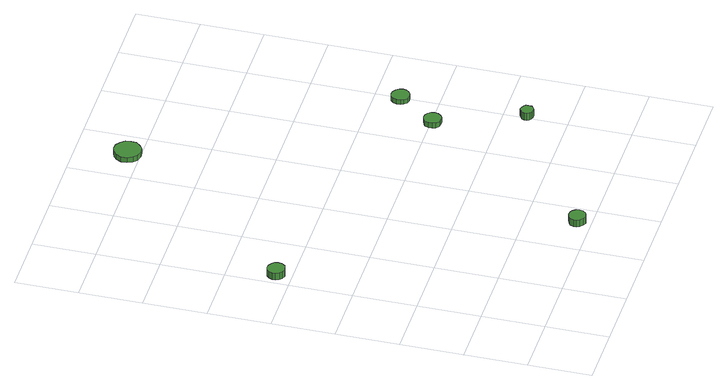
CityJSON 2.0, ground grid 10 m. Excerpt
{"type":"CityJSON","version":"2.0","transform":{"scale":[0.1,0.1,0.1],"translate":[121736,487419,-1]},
"CityObjects":{
"tree1":{"type":"SolitaryVegetationObject","attributes":{"function":"something"},"geometry":[{"type":"MultiSurface","lod":"1","boundaries":[[[0,1,2,3,4,5,6,7,8,9,10,11,12,13,14]],[[15,16,17,18,19,20,21,22,23,24,25,26,27,28,29]],[[0,29,28,1]],[[1,28,27,2]],[[2,27,26,3]],[[3,26,25,4]],[[4,25,24,5]],[[5,24,23,6]],[[6,23,22,7]],[[7,22,21,8]],[[8,21,20,9]],[[9,20,19,10]],[[10,19,18,11]],[[11,18,17,12]],[[12,17,16,13]],[[13,16,15,14]],[[14,15,29,0]]]}]},
"tree2":{"type":"SolitaryVegetationObject","attributes":{"function":"something"},"geometry":[{"type":"MultiSurface","lod":"1","boundaries":[[[30,31,32,33,34,35,36,37,38,39,40,41,42,43,44]],[[45,46,47,48,49,50,51,52,53,54,55,56,57,58,59]],[[30,59,58,31]],[[31,58,57,32]],[[32,57,56,33]],[[33,56,55,34]],[[34,55,54,35]],[[35,54,53,36]],[[36,53,52,37]],[[37,52,51,38]],[[38,51,50,39]],[[39,50,49,40]],[[40,49,48,41]],[[41,48,47,42]],[[42,47,46,43]],[[43,46,45,44]],[[44,45,59,30]]]}]},
"tree3":{"type":"SolitaryVegetationObject","attributes":{"function":"something"},"geometry":[{"type":"MultiSurface","lod":"1","boundaries":[[[60,61,62,63,64,65,66,67,68,69,70,71,72,73,74]],[[75,76,77,78,79,80,81,82,83,84,85,86,87,88,89]],[[60,89,88,61]],[[61,88,87,62]],[[62,87,86,63]],[[63,86,85,64]],[[64,85,84,65]],[[65,84,83,66]],[[66,83,82,67]],[[67,82,81,68]],[[68,81,80,69]],[[69,80,79,70]],[[70,79,78,71]],[[71,78,77,72]],[[72,77,76,73]],[[73,76,75,74]],[[74,75,89,60]]]}]},
"tree4":{"type":"SolitaryVegetationObject","attributes":{"function":"something"},"geometry":[{"type":"MultiSurface","lod":"1","boundaries":[[[90,91,92,93,94,95,96,97,98,99,100,101,102,103,104]],[[105,106,107,108,109,110,111,112,113,114,115,116,117,118,119]],[[90,119,118,91]],[[91,118,117,92]],[[92,117,116,93]],[[93,116,115,94]],[[94,115,114,95]],[[95,114,113,96]],[[96,113,112,97]],[[97,112,111,98]],[[98,111,110,99]],[[99,110,109,100]],[[100,109,108,101]],[[101,108,107,102]],[[102,107,106,103]],[[103,106,105,104]],[[104,105,119,90]]]}]},
"tree5":{"type":"SolitaryVegetationObject","attributes":{"function":"something"},"geometry":[{"type":"MultiSurface","lod":"1","boundaries":[[[120,121,122,123,124,125,126,127,128,129,130,131,132,133,134]],[[135,136,137,138,139,140,141,142,143,144,145,146,147,148,149]],[[120,149,148,121]],[[121,148,147,122]],[[122,147,146,123]],[[123,146,145,124]],[[124,145,144,125]],[[125,144,143,126]],[[126,143,142,127]],[[127,142,141,128]],[[128,141,140,129]],[[129,140,139,130]],[[130,139,138,131]],[[131,138,137,132]],[[132,137,136,133]],[[133,136,135,134]],[[134,135,149,120]]]}]},
"tree6":{"type":"SolitaryVegetationObject","attributes":{"function":"something"},"geometry":[{"type":"MultiSurface","lod":"1","boundaries":[[[150,151,152,153,154,155,156,157,158,159,160,161,162,163,164]],[[165,166,167,168,169,170,171,172,173,174,175,176,177,178,179]],[[150,179,178,151]],[[151,178,177,152]],[[152,177,176,153]],[[153,176,175,154]],[[154,175,174,155]],[[155,174,173,156]],[[156,173,172,157]],[[157,172,171,158]],[[158,171,170,159]],[[159,170,169,160]],[[160,169,168,161]],[[161,168,167,162]],[[162,167,166,163]],[[163,166,165,164]],[[164,165,179,150]]]}]}
},
"vertices":[
[37,426,19],[36,432,19],[32,436,19],[27,439,19],[21,440,19],[16,438,19],[12,434,19],[9,429,19],[9,423,19],[12,418,19],[16,414,19],[21,412,19],[27,413,19],[32,415,19],[36,420,19],[36,420,7],[32,415,7],[27,413,7],[21,412,7],[16,414,7],[12,418,7],[9,423,7],[9,429,7],[12,434,7],[16,438,7],[21,440,7],[27,439,7],[32,436,7],[36,432,7],[37,426,7],
[277,22,24],[276,27,24],[272,32,24],[268,34,24],[262,35,24],[257,33,24],[252,30,24],[250,24,24],[250,19,24],[252,14,24],[257,10,24],[262,8,24],[268,9,24],[272,11,24],[276,16,24],[276,16,12],[272,11,12],[268,9,12],[262,8,12],[257,10,12],[252,14,12],[250,19,12],[250,24,12],[252,30,12],[257,33,12],[262,35,12],[268,34,12],[272,32,12],[276,27,12],[277,22,12],
[278,720,16],[277,729,16],[271,736,16],[264,741,16],[255,742,16],[246,739,16],[240,733,16],[236,725,16],[236,716,16],[240,708,16],[246,702,16],[255,699,16],[264,700,16],[271,705,16],[277,712,16],[277,712,7],[271,705,7],[264,700,7],[255,699,7],[246,702,7],[240,708,7],[236,716,7],[236,725,7],[240,733,7],[246,739,7],[255,742,7],[264,741,7],[271,736,7],[277,729,7],[278,720,7],
[467,298,16],[466,304,16],[462,309,16],[457,312,16],[452,312,16],[446,310,16],[442,307,16],[440,301,16],[440,296,16],[442,290,16],[446,286,16],[452,285,16],[457,285,16],[462,288,16],[466,293,16],[466,293,7],[462,288,7],[457,285,7],[452,285,7],[446,286,7],[442,290,7],[440,296,7],[440,301,7],[442,307,7],[446,310,7],[452,312,7],[457,312,7],[462,309,7],[466,304,7],[467,298,7],
[513,165,22],[513,169,22],[510,172,22],[506,174,22],[502,175,22],[498,173,22],[495,170,22],[493,167,22],[493,162,22],[495,159,22],[498,156,22],[502,155,22],[506,155,22],[510,157,22],[513,160,22],[513,160,9],[510,157,9],[506,155,9],[502,155,9],[498,156,9],[495,159,9],[493,162,9],[493,167,9],[495,170,9],[498,173,9],[502,175,9],[506,174,9],[510,172,9],[513,169,9],[513,165,9],
[513,360,15],[512,366,15],[508,371,15],[503,374,15],[497,375,15],[491,373,15],[487,369,15],[485,363,15],[485,357,15],[487,352,15],[491,348,15],[497,346,15],[503,347,15],[508,350,15],[512,355,15],[512,355,7],[508,350,7],[503,347,7],[497,346,7],[491,348,7],[487,352,7],[485,357,7],[485,363,7],[487,369,7],[491,373,7],[497,375,7],[503,374,7],[508,371,7],[512,366,7],[513,360,7]
]}
